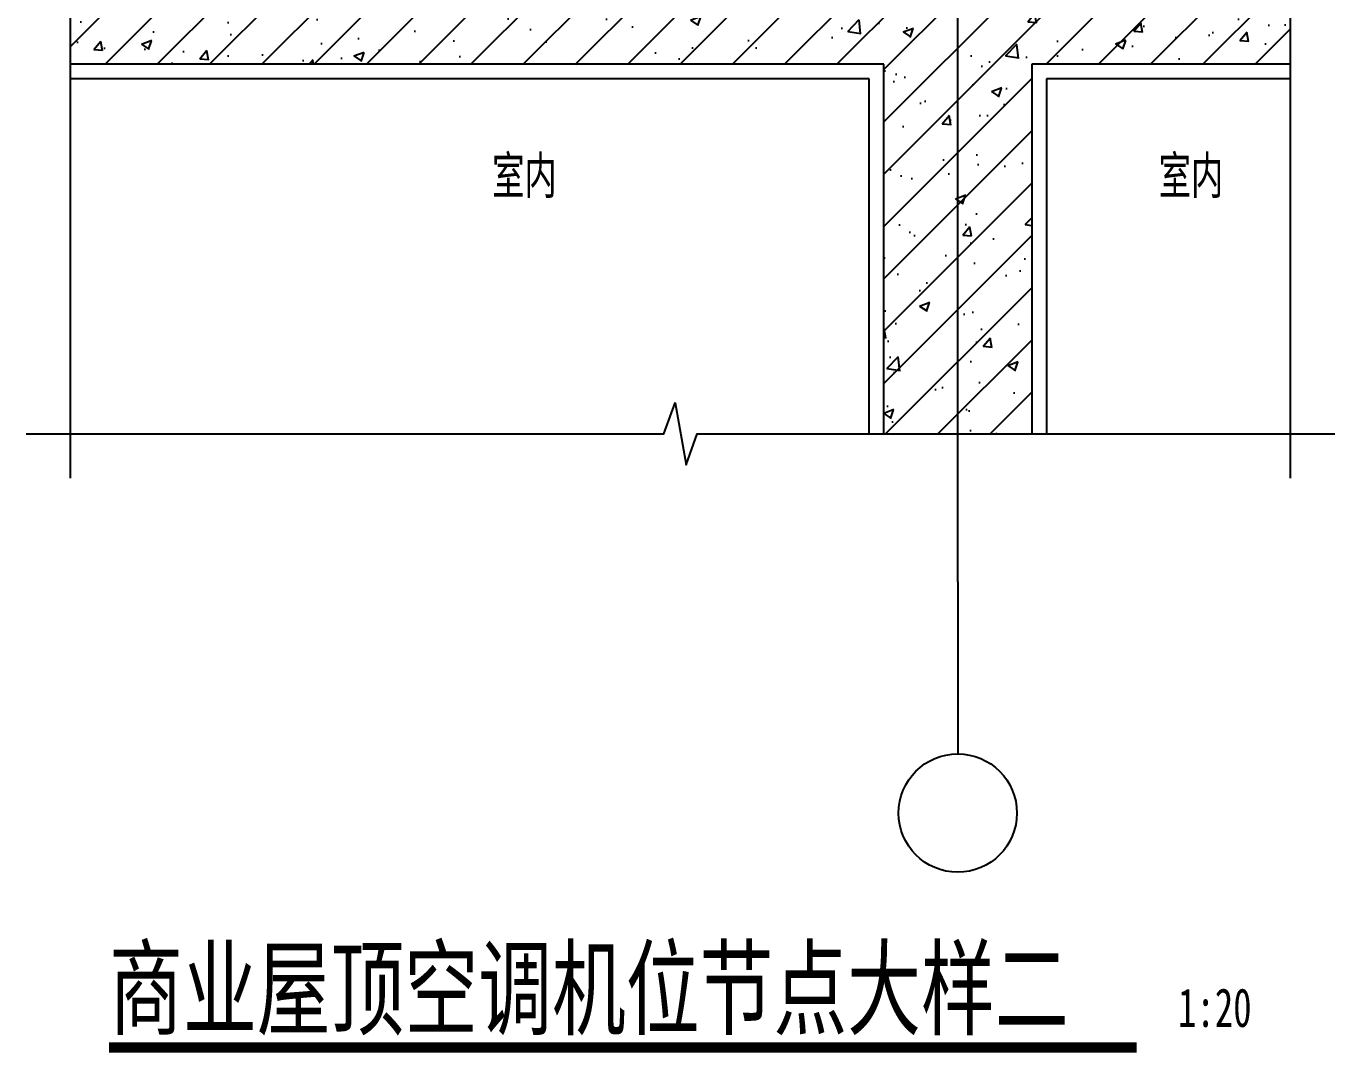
# Model space of a CAD drawing. Extents: x 718358 to 1668613, y -348838 to -159582.
# Drawn here: x 889086 to 890856, y -340388 to -339000 of the extents above; entities that cross this region are included whole.
import ezdxf
from ezdxf.enums import TextEntityAlignment as Align

# ---------------------------------------------------------------- set-up
doc = ezdxf.new("R2010")
doc.units = 0
doc.header["$LTSCALE"] = 1000
doc.linetypes.add('DOTE', pattern=[2.42, 2, -0.2, 0.02, -0.2])
for name, color, linetype in [('AXIS_TEXT', 7, 'Continuous'), ('建-可见线', 7, 'Continuous'), ('建-图例填充', 251, 'Continuous'), ('建-房间名', 7, 'Continuous'), ('建-柱子', 6, 'Continuous'), ('建-符号', 3, 'Continuous'), ('建-符号说明', 7, 'Continuous'), ('建-轴标', 3, 'Continuous'), ('建-轴网', 14, 'DOTE')]:
    doc.layers.add(name, color=color, linetype=linetype)
doc.styles.add('_TCH_SPACE', font='gt单线西文.shx', dxfattribs={"width": 0.8, "height": 5, "bigfont": 'gt单线中文.shx'})
doc.styles.add('COMPLEX', font='COMPLEX')
doc.styles.add('黑体字', font='simhei.ttf', dxfattribs={"width": 0.7})

# ---------------------------------------------------------------- blocks, each defined once
blk = doc.blocks.new('_AXISO')
blk.add_circle((0, 0), 0.5)
at = {"layer": 'AXIS_TEXT', "style": 'COMPLEX', "width": 1.041667}
blk.add_attdef('A', text='', height=0.56, dxfattribs=at).set_placement((-0.25, -0.28), (0.25, -0.28), align=Align.FIT)

msp = doc.modelspace()

# ---------------------------------------------------------------- hatches: boundary and pattern name
at = {"layer": '建-图例填充'}
h = msp.add_hatch(dxfattribs=at)
h.set_pattern_fill('钢筋混凝土', color=256, scale=20, style=0)
h.set_pattern_definition([(45, (0, 0), (-35.355339, 35.355339), []), (50, (0, 0), (143.452037, -12.550427), [15, -165]), (355, (0, 0), (-27.750267, 150.438427), [12, -132]), (100.4514, (11.95, -1.05), (115.701876, 137.887908), [12.748038, -140.228422]), (46.1842, (0, 40), (213.44821, -33.103803), [22.5, -247.5]), (96.6356, (17.79, 37.24), (186.93254, 194.823574), [19.12206, -210.3426]), (351.1842, (0, 40), (186.93239, 194.82372), [18, -198]), (21, (20, 30), (119.38141, -80.523778), [15, -165]), (326, (20, 30), (48.663066, 145.03001), [12, -132]), (71.4514, (29.95, 23.29), (168.044526, 64.5061), [12.748038, -140.228422]), (37.5, (0, 0), (2.431971, 66.5787708), [0, -130.4, 0, -134, 0, -132.5]), (7.5, (0, 0), (52.6139075, 78.8823424), [0, -76.4, 0, -127.4, 0, -50.5]), (327.5, (-44.6, 0), (106.7644872, -4.5109743), [0, -50, 0, -156, 0, -207]), (317.5, (-64.6, 0), (116.637234, 20.0209965), [0, -65, 0, -103.6, 0, -147])])
h.paths.add_polyline_path([(890796.4, -338951.4), (890446.4, -338951.4), (890446.4, -338651.4), (890366.4, -338651.4), (890366.4, -338501.4), (890346.4, -338501.4), (890346.4, -338521.4), (890336.4, -338521.4), (890336.4, -338581.4), (890323.9, -338581.4), (890323.9, -338576.4), (890331.4, -338576.4), (890331.4, -338526.4), (890281.4, -338526.4), (890281.4, -338576.4), (890288.9, -338576.4), (890288.9, -338581.4), (890276.4, -338581.4), (890276.4, -338521.4), (890266.4, -338521.4), (890266.4, -338501.4), (890246.4, -338501.4), (890246.4, -338951.4), (889146.4, -338951.4), (889146.4, -339051.4), (890246.4, -339051.4), (890246.4, -339551.4), (890446.4, -339551.4), (890446.4, -339051.4), (890796.4, -339051.4)])

# ---------------------------------------------------------------- linework, layer by layer
at = {"layer": '建-可见线'}
for p, q in [((890226.4, -339071.4), (889146.4, -339071.4)), ((890226.4, -339551.4), (890226.4, -339071.4)), ((890796.4, -339071.4), (890466.4, -339071.4)), ((890466.4, -339071.4), (890466.4, -339551.4))]:
    msp.add_line(p, q, dxfattribs=at)
at = {"layer": '建-柱子'}
for p, q in [((890246.4, -339051.4), (889146.4, -339051.4)), ((890246.4, -339551.4), (890246.4, -339051.4)), ((890796.4, -339051.4), (890446.4, -339051.4)), ((890446.4, -339051.4), (890446.4, -339551.4))]:
    msp.add_line(p, q, dxfattribs=at)
at = {"layer": '建-符号'}
for points in [[(889146.4, -339611.4), (889146.4, -338443.8), (889104.4, -338428.5), (889188.4, -338413.7), (889146.4, -338398.8), (889146.4, -337231.3)], [(890796.4, -339611.4), (890796.4, -338443.8), (890754.4, -338428.5), (890838.4, -338413.7), (890796.4, -338398.8), (890796.4, -337231.3)], [(889086.4, -339551.4), (889948.9, -339551.4), (889964.2, -339509.4), (889979, -339593.4), (889993.9, -339551.4), (890856.4, -339551.4)]]:
    msp.add_lwpolyline(points, dxfattribs=at)
at = {"layer": '建-符号', "const_width": 14}
msp.add_lwpolyline([(889198.6, -340381.3), (890588.3, -340381.3)], dxfattribs=at)
at = {"layer": '建-轴标'}
msp.add_line((890346.4, -339751.4), (890346.4, -339984.1), dxfattribs=at)
at = {"layer": '建-轴网', "linetype": 'DOTE'}
msp.add_lwpolyline([(890346.4, -339751.4), (890346.4, -337231.8)], dxfattribs=at)

# ---------------------------------------------------------------- block references
at = {"layer": '建-轴标', "xscale": 160, "yscale": 160, "zscale": 160}
msp.add_blockref('_AXISO', (890346.4, -340064.1), dxfattribs=at)

# ---------------------------------------------------------------- texts
at = {"layer": '建-房间名', "style": '_TCH_SPACE', "width": 0.8}
for p in [(889716.8, -339232.4), (890618.3, -339232.4)]:
    msp.add_text('室内', height=57.32, dxfattribs=at).set_placement(p)
at = {"layer": '建-符号说明', "style": '黑体字', "width": 0.7}
for s, height, p in [('商业屋顶空调机位节点大样二', 104.557, (889198.6, -340353.3, 0)), ('1:20', 52.28, (890644.3, -340353.3, 0))]:
    msp.add_text(s, height=height, dxfattribs=at).set_placement(p)

doc.saveas('drawing.dxf')
